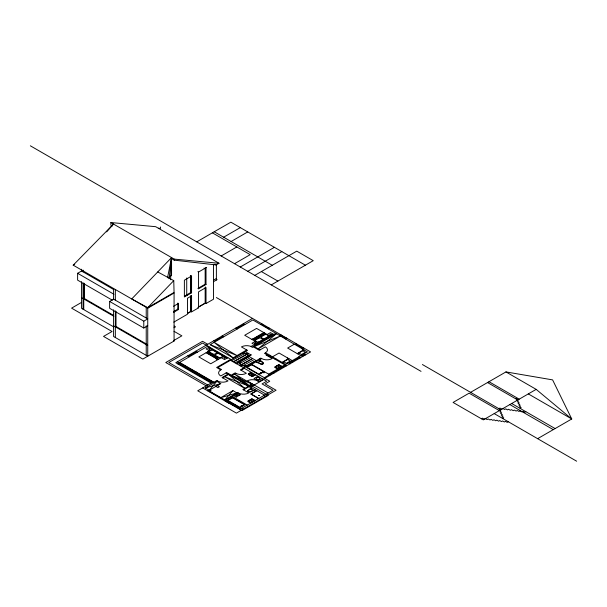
<?xml version="1.0" encoding="UTF-8"?>
<svg xmlns="http://www.w3.org/2000/svg" width="607" height="607" viewBox="0 0 607 607"><rect width="100%" height="100%" fill="white"/><g stroke="black" fill="none" stroke-linecap="round" stroke-linejoin="round"><path stroke-width="0.91" d="M157.737 271.936L173.761 280.639L174.065 292.453L147.729 307.658L131.711 298.955L171.569 257.58L170.582 279.751M208.937 348.919L209.863 348.957M224.552 357.948C223.475 356.779 226.168 358.456 224.582 357.417M255.661 343.425L254.803 343.259L255.486 343.319M269.986 334.51L270.912 334.548M167.964 277.847L171.569 275.411L171.569 257.58L169.065 278.742M248.233 353.357L247.573 357.091L241.768 353.737L248.233 353.357L233.983 361.582M167.593 277.445L171.569 257.58M236.206 397.084L237.527 393.275L240.167 394.8L236.206 397.084L233.566 395.559L240.167 394.8M287.635 357.963L287.126 359.42L282.065 362.371M302.81 349.2L302.309 350.656L297.24 353.608M290.184 363.707L291.132 361.279L292.756 362.22L288.492 362.804L290.123 363.745M207.784 390.885L209.567 389.853L216.805 381.31L220.758 383.594L209.741 389.96M232.929 390.62L220.827 397.653L236.927 392.934L232.929 390.62L224.787 399.937L237.587 392.547L238.248 392.934A7.466 4.31 0 0 0 248.809 392.934L242.868 389.504L248.809 386.075L226.039 372.926M106.627 231.889L113.517 224.066L73.197 265.176L147.744 308.212L174.072 293.014L174.072 341.02L142.797 359.078L103.531 336.415L112.045 331.498L71.588 308.144L81.391 302.483M147.729 307.658L173.761 280.639M217.981 357.682L216.35 359.109L217.981 359.587L217.981 357.682L207.753 351.779M276.481 333.698L258.203 348.82L280.442 335.982L254.242 346.536L276.481 333.698L307.43 351.87L285.654 364.443L270.54 355.717M255.828 343.516C255.448 341.878 253.605 344.086 256.26 343.767M271.003 334.753C270.608 333.129 268.795 335.33 271.443 335.003M260.38 372.455L260.911 372.455M260.904 372.675L260.395 372.675M241.237 405.537L241.776 405.537M241.73 405.772L241.275 405.772M255.061 389.679L253.491 390.491L250.418 388.715A4.803 2.777 0 0 1 251.822 387.812M251.07 372.41L248.695 373.851A0.782 0.455 0 0 0 248.513 374.087A0.774 0.448 0 0 0 248.68 374.291L251.981 376.203A0.774 0.448 0 0 0 252.337 376.294A0.782 0.455 0 0 0 252.755 376.188L255.243 374.822M73.197 265.176L74.722 264.295M112.348 300.199L77.62 280.146L77.62 273.287L81.573 271.003L113.835 289.63M83.751 298.932L84.411 298.553L113.684 315.45M196.736 241.859L230.85 222.162L305.397 265.198M109.624 301.444L113.585 299.16L147.744 318.88L143.783 321.171L109.624 301.444L109.624 308.303L143.783 328.03L147.744 325.739M223.657 237.208L240.289 227.61M231.115 241.518L247.747 231.912M221.183 255.972L236.821 246.943M197.897 271.64L198.557 272.019L206.547 267.414M171.569 258.628L174.209 260.145L216.115 264.933L219.021 263.256L155.688 226.692L110.876 222.541L110.876 225.258L112.196 226.016M115.345 326.847L116.005 326.467L146.886 344.298L146.226 344.677M234.545 263.688L250.19 254.659L212.374 232.83M184.49 296.148L190.917 292.437L191.577 292.817L191.577 276.048L184.376 280.214L184.376 296.975L191.577 292.817M206.016 284.478L205.356 284.099L197.897 288.408L198.557 288.788L206.016 284.478L206.016 267.717M213.474 280.176L216.38 278.499M213.474 281.701L217.109 279.599M240.289 267.004L274.41 247.307M173.564 306.269L178.443 303.447L178.443 309.54L173.564 312.362M187.548 313.318L190.818 311.429L191.577 311.869L191.577 295.867L187.487 298.227L187.487 314.229L173.799 322.135M173.716 311.512L177.79 309.16L178.443 309.54M247.747 271.314L281.86 251.609M198.55 306.967L205.257 303.09L206.016 303.53L213.474 299.228L213.474 264.341M187.646 313.379L190.917 311.49L190.917 295.48L191.577 295.867M191.577 311.869L198.557 307.84L198.557 291.838L206.016 287.528L206.016 303.53M254.788 275.373L296.755 251.146L313.25 260.669L271.283 284.895M173.989 327.734L175.529 326.847L174.118 326.035M174.247 340.239L181.865 335.838L174.042 331.323M252.527 318.417L175.772 362.728L211.061 383.1M188.61 356.271L196.531 351.696M214.544 341.217L222.86 336.422M236.586 328.493L244.044 324.191M246.715 349.966L233.058 357.849L210.159 344.632L252.853 319.98L275.889 333.273L253.582 346.157M178.944 362.804L207.844 346.119M177.95 363.988L179.467 363.107M179.589 363.176L180.249 362.796M209.4 347.014L206.107 348.919L209.4 350.823M210.128 348.198L210.659 348.501M209.794 348.585C210.606 350.102 206.835 348.372 210.257 348.35M209.961 348.676L210.394 348.426M212.04 349.298L198.846 356.924L210.72 363.775L223.922 356.157M260.775 324.548L261.958 323.865M268.233 328.857L269.417 328.175M253.286 338.706L263.855 332.606M195.439 372.326L196.099 371.947M253.68 338.858L264.182 332.795M196.084 372.698L196.744 372.319M254.872 339.313L265.168 333.364M255.274 339.465L252.8 338.516L251.973 339.465L255.274 339.465L265.502 333.554M225.311 356.962L225.834 357.265M225.569 357.189C225.288 358.942 222.291 357.182 225.44 357.113M255.274 341.369L251.973 343.274L255.274 345.178M267.148 334.51L270.449 332.606L273.749 334.51M227.883 357.682L224.582 359.587L221.282 357.682M254.614 344.799L273.089 334.131M230.743 359.336L216.623 367.493L220.758 369.883L221.418 369.496L217.943 367.493L247.512 350.421L241.434 346.916A7.466 4.31 0 0 1 251.996 346.916M236.639 363.123L251.146 354.746M249.447 356.317L236.487 363.798L230.417 360.292M211.934 381.849L212.594 381.469M240.061 361.59L240.084 365.718L252.558 358.517M213.239 381.841L197.73 390.794L236.404 413.124L276.064 390.225L265.107 383.897L269.728 381.234L264.781 378.373M228.02 374.071L222.079 377.501L228.02 380.93A7.466 4.31 0 0 1 217.465 380.93L205.318 387.941L209.104 390.119M267.505 354.192L265.327 352.933L264.599 353.357L269.614 356.248L270.669 355.641L267.831 354.002L266.056 355.034L272.194 358.578A7.466 4.31 0 0 1 261.632 358.578L246.389 367.379L264.273 377.698L286.072 365.118M222.739 377.88L228.68 374.451L244.583 388.207M231.866 375.528L251.844 384.011L234.507 374.003L249.204 385.536L231.866 375.528L235.797 373.267A7.466 4.31 0 0 0 246.351 373.267L240.41 369.838L260.775 358.077L261.632 358.578M241.07 370.217L244.34 368.328M266.913 355.527L267.634 355.11M209.362 391.796L211.145 390.771L209.567 389.853M272.452 356.825L279.053 353.016L292.255 360.634M294.236 344.252L287.635 348.061L300.829 355.679M294.562 344.442L296.079 343.562M251.078 372.341L248.475 373.844A0.774 0.448 0 0 0 248.483 374.405L251.784 376.317A0.774 0.448 0 0 0 252.755 376.317L255.365 374.815M275.092 359.261L275.889 358.805M251.738 374.436L252.148 374.2M240.38 381.204L241.04 380.824M302.02 348.744L303.538 347.872M258.923 374.618L264.204 371.567M220.166 397.274L219.377 397.729L229.271 403.443L230.068 402.987M257.983 376.203L254.022 378.487L257.983 380.779M282.354 362.538L288.955 358.729M297.529 353.775L304.13 349.966M278.264 367.038L278.681 366.803M277.847 368.881L281.876 366.56M252.171 383.821L248.02 386.227L249.538 387.099L251.715 385.847M268.711 374.17L284.812 364.875M268.142 393.048L247.155 380.93A7.466 4.31 0 0 1 257.717 380.93L261.943 378.487M225.379 400.286L238.187 392.888M243.46 389.846L248.878 386.72M291.997 361.787L299.456 357.477M225.25 401.121L226.039 400.666M250.259 386.758L253.756 384.739M252.239 386.151L263.719 379.519M256.594 390.567L250.653 393.996L258.574 398.571M256.86 390.718L251.184 393.996L258.84 398.42M251.336 401.144L251.753 400.908M239.553 409.224L240.213 408.845M250.941 402.934L254.849 400.673M470.577 392.342L505.95 371.916L552.605 379.883L571.741 418.974L537.627 438.671M481.397 418.784L482.489 418.155L484.272 419.179L485.357 418.549L487.14 419.581L488.225 418.951L490.008 419.983L491.101 419.354L492.884 420.385L493.969 419.756L495.752 420.78L496.837 420.15L498.62 421.182L499.713 420.552L501.496 421.584L502.581 420.954L504.364 421.979L505.449 421.357L507.232 422.381L508.325 421.751M498.886 408.686L499.978 408.056L501.754 409.088L502.846 408.458L504.629 409.482L505.714 408.86L507.498 409.884L508.59 409.255L510.366 410.286L511.458 409.657L513.241 410.689L514.326 410.059L516.109 411.083L517.202 410.453L518.977 411.485L520.07 410.856L521.853 411.887L522.938 411.258L524.721 412.282L525.814 411.66M500.274 409.558L499.182 410.188L500.965 411.22L499.88 411.849L501.655 412.874L500.57 413.504L502.353 414.535L501.261 415.165L503.044 416.19L501.951 416.819L503.734 417.851L502.649 418.473M528.318 393.905L571.741 418.974L536.171 389.368L483.309 419.885L453.088 402.433L469.12 393.177L499.349 410.628M520.138 408.382L521.223 407.752L519.44 406.72L520.533 406.091L518.75 405.066L519.842 404.437L518.059 403.405L519.144 402.782L517.361 401.751L518.454 401.121L516.671 400.096L517.763 399.467L515.98 398.435M205.318 387.941L220.758 383.594M301.14 355.626L305.632 354.792L304.001 353.851L302.658 356.506L301.026 355.565M254.803 343.274L255.737 343.274M224.112 357.682L225.045 357.682M240.084 365.718L247.231 365.733M158.328 228.217L160.46 228.414L160.46 226.98M110.876 222.541L174.209 259.106L219.021 263.256M248.809 386.075L224.719 376.735L244.849 388.359M210.159 344.632L237.018 355.565L214.119 342.348L233.058 357.849M281.777 366.416L279.288 365.05A0.782 0.455 0 0 0 278.871 364.944A0.774 0.448 0 0 0 278.514 365.035L275.214 366.947A0.774 0.448 0 0 0 275.047 367.152A0.782 0.455 0 0 0 275.229 367.387L277.596 368.828M254.849 400.521L252.36 399.156A0.782 0.455 0 0 0 251.943 399.049A0.774 0.448 0 0 0 251.586 399.14L248.286 401.052A0.774 0.448 0 0 0 248.119 401.257A0.782 0.455 0 0 0 248.301 401.493L250.676 402.934M505.95 371.916L536.171 389.368M488.984 381.712L519.213 399.163M487.535 382.547L517.763 399.998M214.218 231.76L272.277 265.282M511.686 403.503L555.109 428.572M509.842 404.573L553.265 429.642M261.382 271.564L277.885 281.087M422.411 364.534L500.798 409.793M30.35 145.801L421.038 371.363M494.204 413.602L576.65 461.199M214.795 264.174L216.115 264.933M204.035 268.097L204.696 268.476M190.348 275.889L191.106 276.329M216.38 297.551L310.579 351.931L259.037 381.689L257.717 380.93M261.367 324.206L268.825 328.516M295.321 344.002L302.779 348.304M302.81 350.725L305.45 352.25L301.489 354.534L298.849 353.016M271.708 334.927L271.177 335.231M270.874 334.829L271.306 335.079M269.789 336.035L256.594 328.41L244.712 335.269L257.914 342.894M243.286 323.751L244.803 324.631M298.583 356.977L300.215 357.918M186.827 294.797L187.487 295.177M235.827 328.053L237.345 328.933M173.481 292.673L174.072 293.014M198.557 307.84L197.897 307.453L205.356 303.151L205.356 287.149M287.635 359.488L290.275 361.013L286.314 363.297L283.674 361.772M256.526 343.691L255.995 343.994M255.699 343.592L256.131 343.843M260.046 349.89L252.588 345.58L251.139 346.422L252.785 347.371L253.514 346.954L259.326 350.307L265.327 346.84A7.466 4.31 0 0 1 265.327 352.933M178.443 303.447L177.79 303.068L177.79 309.16M269.751 356.172L286.489 365.839M281.898 366.423L279.288 364.921A0.774 0.448 0 0 0 278.317 364.921L275.009 366.833A0.774 0.448 0 0 0 275.001 367.394L277.611 368.897M278.264 366.803L278.681 367.038M222.101 335.982L223.619 336.855M259.781 358.654L260.638 359.147M245.334 351.681L251.139 355.034L236.882 363.259L231.077 359.905M243.551 352.705L249.356 356.059M275.426 371.264L276.261 371.75M248.832 356.362L256.283 360.672M247.049 357.394L254.508 361.696M273.309 372.486L274.152 372.964M239.985 354.769L245.789 358.115M245.266 358.426L252.724 362.728M213.785 340.785L215.303 341.658M238.202 355.793L244.014 359.147M243.483 359.45L250.941 363.76M251.67 364.329L269.554 374.656M269.022 374.959L269.857 375.445M236.419 356.825L242.231 360.179M241.7 360.482L249.158 364.784M234.643 357.849L240.448 361.203M239.917 361.506L247.095 365.649M207.715 344.29L202.548 341.301L165.787 362.523L206.243 385.885M232.86 358.881L238.665 362.235M238.141 362.538L245.592 366.84M231.404 359.716L202.548 343.054L168.822 362.523L207.761 385.005M208.74 347.394L227.223 358.062M236.358 363.563L243.817 367.872M243.392 367.781L266.693 381.234L262.072 383.897L273.029 390.225L239.704 409.467L241.222 410.34M77.62 273.287L113.964 294.274M251.738 374.2L252.148 374.436M207.419 351.969L217.723 357.91M206.433 352.538L216.934 358.6M206.107 352.728L216.669 358.828M235.797 373.267L235.137 372.88L231.206 375.149L226.699 372.546L220.758 375.976A7.466 4.31 0 0 1 220.758 369.883M195.704 351.225L197.351 352.174M173.481 340.679L174.072 341.02M250.198 384.967L268.271 395.407L241.943 410.605L226.168 401.5M250.061 386.796L264.515 395.142M263.984 395.445L265.502 396.318M187.783 355.793L189.437 356.749M81.573 297.673L113.835 316.3M254.97 400.529L252.36 399.027A0.774 0.448 0 0 0 251.389 399.027L248.088 400.939A0.774 0.448 0 0 0 248.081 401.5L250.683 403.002M217.465 380.93L216.805 380.551L213.899 382.22L179.604 362.425M251.336 400.908L251.753 401.144M179.922 362.986L195.765 372.137M196.418 372.508L212.26 381.659M177.29 361.855L212.579 382.22M113.585 325.83L147.744 345.558M178.708 363.547L211.82 382.66M113.835 326.968L81.573 308.341L81.573 281.633M232.162 396.371L247.269 405.097M241.882 408.208L243.399 409.088M210.022 391.416L240.493 409.012M209.696 391.606L219.84 397.464M229.734 403.177L239.879 409.035M202.677 387.941L219.506 397.653M256.055 361.795L257.618 362.607L260.691 360.831A4.803 2.777 0 0 0 259.288 359.928M270.449 334.237L270.449 334.776M255.274 343.001L255.274 343.539M216.38 264.531L216.38 280.024M209.4 348.653L209.4 349.192M205.356 268.264L205.356 284.099M205.257 268.218L205.257 284.243M205.257 287.073L205.257 303.09M198.557 272.019L198.557 288.788M190.917 275.669L190.917 292.437M190.818 275.616L190.818 292.582M190.818 296.353L190.818 311.429M186.728 277.976L186.728 294.941M174.209 259.106L174.209 260.145M147.744 308.212L147.744 356.226L113.585 336.498L113.585 309.79M146.226 307.339L146.226 318.007M146.226 325.807L146.226 355.345M143.783 321.171L143.783 328.03M116.005 311.368L116.005 326.467M115.345 289.509L115.345 300.177M115.345 310.807L115.345 337.515M113.585 288.492L113.585 299.16M84.411 283.454L84.411 298.553M83.751 282.892L83.751 309.6M83.091 270.1L83.091 271.883M83.091 283.454L83.091 309.221M81.573 269.227L81.573 271.003M254.295 390.164A18.9 10.911 0 0 1 250.016 391.94M247.906 390.726A18.9 10.911 0 0 1 250.987 388.252M247.937 390.688A1.7 0.979 0 0 0 247.861 391.583A1.335 0.774 0 0 0 248.521 391.97M248.498 391.887A1.684 0.971 0 0 0 250.046 391.841A6.245 3.604 0 0 0 252.679 390.096M248.081 390.703A6.245 3.604 0 0 1 251.101 389.186M249.143 391.97A1.335 0.774 0 0 1 247.853 391.227M261.093 364.056A18.9 10.911 0 0 1 256.822 362.28M260.13 360.368A18.9 10.911 0 0 1 263.21 362.834A1.7 0.979 0 0 1 263.248 363.699A1.335 0.774 0 0 1 262.588 364.079A1.7 0.979 0 0 1 261.033 364.041M260.016 361.302A6.245 3.604 0 0 1 263.036 362.819A1.684 0.971 0 0 1 263.263 363.343A1.335 0.774 0 0 1 261.974 364.086M261.063 363.957A6.245 3.604 0 0 1 258.438 362.212M248.438 401.265L250.312 402.251L253.688 400.188L251.814 399.247L248.445 401.25M275.366 367.159L277.232 368.146L280.616 366.104L278.772 365.141L275.366 367.144M254.083 375.118L252.208 376.097L248.847 374.011L250.706 373.093L254.083 375.134M258.764 395.491L259.652 395.521L258.772 395.453M263.4 372.66L264.25 372.69L263.408 372.63M280.571 334.609L279.319 335.337L286.838 338.228L285.586 338.956L280.571 334.609M251.01 365.088L247.709 366.992A0.933 0.539 0 0 0 247.709 367.759L258.263 373.851A0.933 0.539 0 0 0 259.584 373.851L262.884 371.947A0.933 0.539 0 0 0 262.884 371.188L252.33 365.088A0.933 0.539 0 0 0 251.01 365.088M217.215 385.437L215.697 386.31L217.875 387.57L219.393 386.697L217.215 385.437M232.527 397.41L227.246 400.461L239.788 407.699L245.061 404.649L232.527 397.41M231.866 398.169L228.566 400.074A0.933 0.539 0 0 0 228.566 400.84L239.128 406.933A0.933 0.539 0 0 0 240.448 406.933L243.741 405.028A0.933 0.539 0 0 0 243.741 404.27L233.187 398.169A0.933 0.539 0 0 0 231.866 398.169M257.118 379.36A1.738 1.002 0 0 0 259.713 378.487A1.738 1.002 0 0 0 257.118 377.622A1.738 1.002 0 0 0 257.118 379.36M222.435 355.877A16.913 9.765 0 0 0 218.474 353.585A1.085 0.63 0 0 1 217.981 353.304A1.085 0.63 0 0 1 217.488 353.585A4.317 2.489 0 0 0 215.508 354.731A1.085 0.63 0 0 1 215.015 355.019A1.085 0.63 0 0 1 215.508 355.3A16.913 9.765 0 0 0 219.468 357.584A1.085 0.63 0 0 1 219.962 357.872A1.085 0.63 0 0 1 220.455 357.584A4.317 2.489 0 0 0 222.435 356.446A1.085 0.63 0 0 1 222.928 356.157A1.085 0.63 0 0 1 222.435 355.877M216.494 352.447A16.913 9.765 0 0 0 212.541 350.156A1.085 0.63 0 0 1 212.04 349.875A1.085 0.63 0 0 1 211.547 350.156A4.317 2.489 0 0 0 209.567 351.301A1.085 0.63 0 0 1 209.074 351.59A1.085 0.63 0 0 1 209.567 351.87A16.913 9.765 0 0 0 213.527 354.162A1.085 0.63 0 0 1 214.021 354.442A1.085 0.63 0 0 1 214.514 354.162A4.317 2.489 0 0 0 216.494 353.016A1.085 0.63 0 0 1 216.995 352.728A1.085 0.63 0 0 1 216.494 352.447M258.407 342.037A16.913 9.765 0 0 0 262.368 339.745A1.085 0.63 0 0 1 262.861 339.465A1.085 0.63 0 0 1 262.368 339.176A4.317 2.489 0 0 0 260.388 338.031A1.085 0.63 0 0 1 259.895 337.75A1.085 0.63 0 0 1 259.394 338.031A16.913 9.765 0 0 0 255.441 340.322A1.085 0.63 0 0 1 254.94 340.603A1.085 0.63 0 0 1 255.441 340.891A4.317 2.489 0 0 0 257.414 342.037A1.085 0.63 0 0 1 257.914 342.318A1.085 0.63 0 0 1 258.407 342.037M264.349 338.607A16.913 9.765 0 0 0 268.309 336.316A1.085 0.63 0 0 1 268.802 336.035A1.085 0.63 0 0 1 268.309 335.747A4.317 2.489 0 0 0 266.329 334.601A1.085 0.63 0 0 1 265.828 334.32A1.085 0.63 0 0 1 265.335 334.601A16.913 9.765 0 0 0 261.374 336.893A1.085 0.63 0 0 1 260.881 337.173A1.085 0.63 0 0 1 261.374 337.462A4.317 2.489 0 0 0 263.355 338.607A1.085 0.63 0 0 1 263.855 338.888A1.085 0.63 0 0 1 264.349 338.607"/></g></svg>
